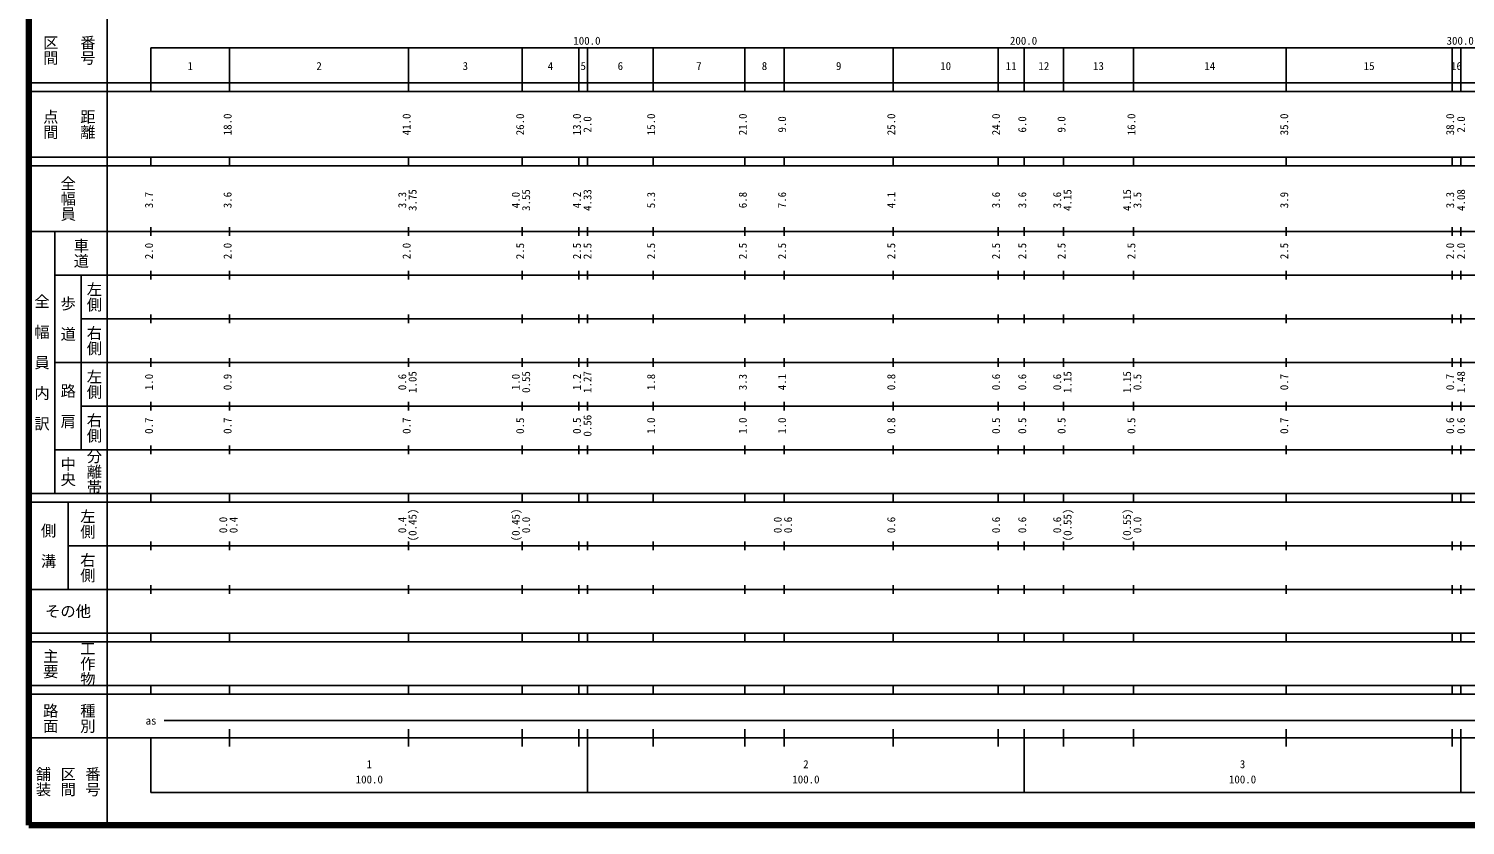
# Model space of a CAD drawing. Units: millimetres on the paper, enlarged 1000 times. Extents: x 40000 to 680000, y 20000 to 380000.
# Drawn here: x 40000 to 369009, y 20000 to 202409 of the extents above; entities that cross this region are included whole.
import ezdxf
from ezdxf.enums import TextEntityAlignment as Align

# ---------------------------------------------------------------- set-up
doc = ezdxf.new("R2010")
doc.units = ezdxf.units.MM
doc.header["$LTSCALE"] = 1000
doc.layers.add('M-TTL', color=2, linetype='Continuous', lineweight=140)
doc.layers.add('M-TTL-BAND', color=7, linetype='Continuous', lineweight=25)
doc.styles.add('@ＭＳ ゴシック', font='')
doc.styles.add('ＭＳ ゴシック', font='')
doc.styles.get('@ＭＳ ゴシック').set_extended_font_data('@MS Gothic')
doc.styles.get('ＭＳ ゴシック').set_extended_font_data('MS Gothic')

msp = doc.modelspace()

# ---------------------------------------------------------------- linework, layer by layer
at = {"layer": 'M-TTL'}
for p, q in [((40000, 380000), (40000, 20000)), ((40000, 20000), (680000, 20000))]:
    msp.add_line(p, q, dxfattribs=at)
at = {"layer": 'M-TTL-BAND'}
for p, q in [((58000, 370000), (58000, 20000)), ((68000, 198000), (579000, 198000)), ((68000, 198000), (68000, 188000)), ((86000, 188000), (86000, 198000)), ((127000, 188000), (127000, 198000)), ((153000, 188000), (153000, 198000)), ((166000, 188000), (166000, 198000)), ((168000, 188000), (168000, 198000)), ((183000, 188000), (183000, 198000)), ((204000, 188000), (204000, 198000)), ((213000, 188000), (213000, 198000)), ((238000, 188000), (238000, 198000)), ((262000, 188000), (262000, 198000)), ((268000, 188000), (268000, 198000)), ((277000, 188000), (277000, 198000)), ((293000, 188000), (293000, 198000)), ((328000, 188000), (328000, 198000)), ((366000, 188000), (366000, 198000)), ((368000, 188000), (368000, 198000)), ((40000, 190000), (579000, 190000)), ((40000, 188000), (579000, 188000)), ((40000, 173000), (579000, 173000)), ((68000, 171000), (68000, 173000)), ((86000, 171000), (86000, 173000)), ((127000, 171000), (127000, 173000)), ((153000, 171000), (153000, 173000)), ((166000, 171000), (166000, 173000)), ((168000, 171000), (168000, 173000)), ((183000, 171000), (183000, 173000)), ((204000, 171000), (204000, 173000)), ((213000, 171000), (213000, 173000)), ((238000, 171000), (238000, 173000)), ((262000, 171000), (262000, 173000)), ((268000, 171000), (268000, 173000)), ((277000, 171000), (277000, 173000)), ((293000, 171000), (293000, 173000)), ((328000, 171000), (328000, 173000)), ((366000, 171000), (366000, 173000)), ((368000, 171000), (368000, 173000)), ((40000, 171000), (579000, 171000)), ((40000, 156000), (579000, 156000)), ((46000, 96000), (46000, 156000)), ((68000, 155000), (68000, 157000)), ((86000, 155000), (86000, 157000)), ((127000, 155000), (127000, 157000)), ((153000, 155000), (153000, 157000)), ((166000, 155000), (166000, 157000)), ((168000, 155000), (168000, 157000)), ((183000, 155000), (183000, 157000)), ((204000, 155000), (204000, 157000)), ((213000, 155000), (213000, 157000)), ((238000, 155000), (238000, 157000)), ((262000, 155000), (262000, 157000)), ((268000, 155000), (268000, 157000)), ((277000, 155000), (277000, 157000)), ((293000, 155000), (293000, 157000)), ((328000, 155000), (328000, 157000)), ((366000, 155000), (366000, 157000)), ((368000, 155000), (368000, 157000)), ((46000, 146000), (579000, 146000)), ((52000, 146000), (52000, 106000)), ((68000, 145000), (68000, 147000)), ((86000, 145000), (86000, 147000)), ((127000, 145000), (127000, 147000)), ((153000, 145000), (153000, 147000)), ((166000, 145000), (166000, 147000)), ((168000, 145000), (168000, 147000)), ((183000, 145000), (183000, 147000)), ((204000, 145000), (204000, 147000)), ((213000, 145000), (213000, 147000)), ((238000, 145000), (238000, 147000)), ((262000, 145000), (262000, 147000)), ((268000, 145000), (268000, 147000)), ((277000, 145000), (277000, 147000)), ((293000, 145000), (293000, 147000)), ((328000, 145000), (328000, 147000)), ((366000, 145000), (366000, 147000)), ((368000, 145000), (368000, 147000)), ((52000, 136000), (579000, 136000)), ((68000, 135000), (68000, 137000)), ((86000, 135000), (86000, 137000)), ((127000, 135000), (127000, 137000)), ((153000, 135000), (153000, 137000)), ((166000, 135000), (166000, 137000)), ((168000, 135000), (168000, 137000)), ((183000, 135000), (183000, 137000)), ((204000, 135000), (204000, 137000)), ((213000, 135000), (213000, 137000)), ((238000, 135000), (238000, 137000)), ((262000, 135000), (262000, 137000)), ((268000, 135000), (268000, 137000)), ((277000, 135000), (277000, 137000)), ((293000, 135000), (293000, 137000)), ((328000, 135000), (328000, 137000)), ((366000, 135000), (366000, 137000)), ((368000, 135000), (368000, 137000)), ((46000, 126000), (579000, 126000)), ((68000, 125000), (68000, 127000)), ((86000, 125000), (86000, 127000)), ((127000, 125000), (127000, 127000)), ((153000, 125000), (153000, 127000)), ((166000, 125000), (166000, 127000)), ((168000, 125000), (168000, 127000)), ((183000, 125000), (183000, 127000)), ((204000, 125000), (204000, 127000)), ((213000, 125000), (213000, 127000)), ((238000, 125000), (238000, 127000)), ((262000, 125000), (262000, 127000)), ((268000, 125000), (268000, 127000)), ((277000, 125000), (277000, 127000)), ((293000, 125000), (293000, 127000)), ((328000, 125000), (328000, 127000)), ((366000, 125000), (366000, 127000)), ((368000, 125000), (368000, 127000)), ((52000, 116000), (579000, 116000)), ((68000, 115000), (68000, 117000)), ((86000, 115000), (86000, 117000)), ((127000, 115000), (127000, 117000)), ((153000, 115000), (153000, 117000)), ((166000, 115000), (166000, 117000)), ((168000, 115000), (168000, 117000)), ((183000, 115000), (183000, 117000)), ((204000, 115000), (204000, 117000)), ((213000, 115000), (213000, 117000)), ((238000, 115000), (238000, 117000)), ((262000, 115000), (262000, 117000)), ((268000, 115000), (268000, 117000)), ((277000, 115000), (277000, 117000)), ((293000, 115000), (293000, 117000)), ((328000, 115000), (328000, 117000)), ((366000, 115000), (366000, 117000)), ((368000, 115000), (368000, 117000)), ((46000, 106000), (579000, 106000)), ((68000, 105000), (68000, 107000)), ((86000, 105000), (86000, 107000)), ((127000, 105000), (127000, 107000)), ((153000, 105000), (153000, 107000)), ((166000, 105000), (166000, 107000)), ((168000, 105000), (168000, 107000)), ((183000, 105000), (183000, 107000)), ((204000, 105000), (204000, 107000)), ((213000, 105000), (213000, 107000)), ((238000, 105000), (238000, 107000)), ((262000, 105000), (262000, 107000)), ((268000, 105000), (268000, 107000)), ((277000, 105000), (277000, 107000)), ((293000, 105000), (293000, 107000)), ((328000, 105000), (328000, 107000)), ((366000, 105000), (366000, 107000)), ((368000, 105000), (368000, 107000)), ((40000, 96000), (579000, 96000)), ((68000, 94000), (68000, 96000)), ((86000, 94000), (86000, 96000)), ((127000, 94000), (127000, 96000)), ((153000, 94000), (153000, 96000)), ((166000, 94000), (166000, 96000)), ((168000, 94000), (168000, 96000)), ((183000, 94000), (183000, 96000)), ((204000, 94000), (204000, 96000)), ((213000, 94000), (213000, 96000)), ((238000, 94000), (238000, 96000)), ((262000, 94000), (262000, 96000)), ((268000, 94000), (268000, 96000)), ((277000, 94000), (277000, 96000)), ((293000, 94000), (293000, 96000)), ((328000, 94000), (328000, 96000)), ((366000, 94000), (366000, 96000)), ((368000, 94000), (368000, 96000)), ((40000, 94000), (579000, 94000)), ((49000, 94000), (49000, 74000)), ((49000, 84000), (579000, 84000)), ((68000, 83000), (68000, 85000)), ((86000, 83000), (86000, 85000)), ((127000, 83000), (127000, 85000)), ((153000, 83000), (153000, 85000)), ((166000, 83000), (166000, 85000)), ((168000, 83000), (168000, 85000)), ((183000, 83000), (183000, 85000)), ((204000, 83000), (204000, 85000)), ((213000, 83000), (213000, 85000)), ((238000, 83000), (238000, 85000)), ((262000, 83000), (262000, 85000)), ((268000, 83000), (268000, 85000)), ((277000, 83000), (277000, 85000)), ((293000, 83000), (293000, 85000)), ((328000, 83000), (328000, 85000)), ((366000, 83000), (366000, 85000)), ((368000, 83000), (368000, 85000)), ((40000, 74000), (579000, 74000)), ((68000, 73000), (68000, 75000)), ((86000, 73000), (86000, 75000)), ((127000, 73000), (127000, 75000)), ((153000, 73000), (153000, 75000)), ((166000, 73000), (166000, 75000)), ((168000, 73000), (168000, 75000)), ((183000, 73000), (183000, 75000)), ((204000, 73000), (204000, 75000)), ((213000, 73000), (213000, 75000)), ((238000, 73000), (238000, 75000)), ((262000, 73000), (262000, 75000)), ((268000, 73000), (268000, 75000)), ((277000, 73000), (277000, 75000)), ((293000, 73000), (293000, 75000)), ((328000, 73000), (328000, 75000)), ((366000, 73000), (366000, 75000)), ((368000, 73000), (368000, 75000)), ((40000, 64000), (579000, 64000)), ((68000, 62000), (68000, 64000)), ((86000, 62000), (86000, 64000)), ((127000, 62000), (127000, 64000)), ((153000, 62000), (153000, 64000)), ((166000, 62000), (166000, 64000)), ((168000, 62000), (168000, 64000)), ((183000, 62000), (183000, 64000)), ((204000, 62000), (204000, 64000)), ((213000, 62000), (213000, 64000)), ((238000, 62000), (238000, 64000)), ((262000, 62000), (262000, 64000)), ((268000, 62000), (268000, 64000)), ((277000, 62000), (277000, 64000)), ((293000, 62000), (293000, 64000)), ((328000, 62000), (328000, 64000)), ((366000, 62000), (366000, 64000)), ((368000, 62000), (368000, 64000)), ((40000, 62000), (579000, 62000)), ((40000, 52000), (579000, 52000)), ((40000, 50000), (579000, 50000)), ((68000, 50000), (68000, 52000)), ((86000, 50000), (86000, 52000)), ((127000, 50000), (127000, 52000)), ((153000, 50000), (153000, 52000)), ((166000, 50000), (166000, 52000)), ((168000, 50000), (168000, 52000)), ((183000, 50000), (183000, 52000)), ((204000, 50000), (204000, 52000)), ((213000, 50000), (213000, 52000)), ((238000, 50000), (238000, 52000)), ((262000, 50000), (262000, 52000)), ((268000, 50000), (268000, 52000)), ((277000, 50000), (277000, 52000)), ((293000, 50000), (293000, 52000)), ((328000, 50000), (328000, 52000)), ((366000, 50000), (366000, 52000)), ((368000, 50000), (368000, 52000)), ((71000, 44000), (514500, 44000)), ((40000, 40000), (579000, 40000)), ((68000, 40000), (68000, 27500)), ((86000, 38000), (86000, 42000)), ((127000, 38000), (127000, 42000)), ((153000, 38000), (153000, 42000)), ((166000, 38000), (166000, 42000)), ((168000, 27500), (168000, 42000)), ((183000, 38000), (183000, 42000)), ((204000, 38000), (204000, 42000)), ((213000, 38000), (213000, 42000)), ((238000, 38000), (238000, 42000)), ((262000, 38000), (262000, 42000)), ((268000, 27500), (268000, 42000)), ((277000, 38000), (277000, 42000)), ((293000, 38000), (293000, 42000)), ((328000, 38000), (328000, 42000)), ((366000, 38000), (366000, 42000)), ((368000, 27500), (368000, 42000)), ((68000, 27500), (579000, 27500))]:
    msp.add_line(p, q, dxfattribs=at)

# ---------------------------------------------------------------- texts
at = {"layer": 'M-TTL-BAND', "style": '@ＭＳ ゴシック'}
for s, p in [('番号', (53500, 197500)), ('区間', (45000, 197500)), ('点間', (45000, 180500)), ('距離', (53500, 180500)), ('全幅員', (49000, 163500)), ('車道', (52000, 151000)), ('全\u3000幅\u3000員\u3000内\u3000訳', (43000, 126000)), ('左側', (55000, 141000)), ('歩\u3000道', (49000, 136000)), ('右側', (55000, 131000)), ('左側', (55000, 121000)), ('路\u3000肩', (49000, 116000)), ('右側', (55000, 111000)), ('分離帯', (55000, 101000)), ('中央', (49000, 101000)), ('左側', (53500, 89000)), ('側\u3000溝', (44500, 84000)), ('右側', (53500, 79000)), ('主要', (45000, 57000)), ('工作物', (53500, 57000)), ('路面', (45000, 44500)), ('種別', (53500, 44500)), ('舗装', (43333, 30000)), ('区間', (49000, 30000)), ('番号', (54667, 30000))]:
    msp.add_text(s, height=2566, rotation=270, dxfattribs=at).set_placement(p, align=Align.MIDDLE_CENTER)
at = {"layer": 'M-TTL-BAND', "style": 'ＭＳ ゴシック'}
for s, p in [('100.0', (167844, 198195)), ('200.0', (267844, 198195)), ('300.0', (367844, 198195)), ('1', (77000, 192405)), ('2', (106500, 192405)), ('3', (140000, 192405)), ('4', (159500, 192405)), ('5', (167000, 192405)), ('6', (175500, 192405)), ('7', (193500, 192405)), ('8', (208500, 192405)), ('9', (225500, 192405)), ('10', (250000, 192405)), ('11', (265000, 192405)), ('12', (272500, 192405)), ('13', (285000, 192405)), ('14', (310500, 192405)), ('15', (347000, 192405)), ('16', (367000, 192405)), ('as', (68000, 42500)), ('1', (118000, 32523)), ('2', (218000, 32523)), ('3', (318000, 32523)), ('100.0', (118000, 29033)), ('100.0', (218000, 29033)), ('100.0', (318000, 29033))]:
    msp.add_text(s, height=1833, dxfattribs=at).set_placement(p, align=Align.BOTTOM_CENTER)
for s, p in [('18.0', (87000, 180500)), ('41.0', (128000, 180500)), ('26.0', (154000, 180500)), ('13.0', (167000, 180500)), ('2.0', (169425, 180500)), ('15.0', (184000, 180500)), ('21.0', (205000, 180500)), ('9.0', (214000, 180500)), ('25.0', (239000, 180500)), ('24.0', (263000, 180500)), ('6.0', (269000, 180500)), ('9.0', (278000, 180500)), ('16.0', (294000, 180500)), ('35.0', (329000, 180500)), ('38.0', (367000, 180500)), ('2.0', (369506, 180500)), ('3.7', (69000, 163174)), ('3.6', (87000, 163174)), ('3.3', (127000, 163174)), ('3.75', (129370, 163174)), ('4.0', (153000, 163174)), ('3.55', (155370, 163174)), ('4.2', (167000, 163174)), ('4.33', (169425, 163174)), ('5.3', (184000, 163174)), ('6.8', (205000, 163174)), ('7.6', (214000, 163174)), ('4.1', (239000, 163174)), ('3.6', (263000, 163174)), ('3.6', (269000, 163174)), ('3.6', (277000, 163174)), ('4.15', (279370, 163174)), ('4.15', (293000, 163174)), ('3.5', (295370, 163174)), ('3.9', (329000, 163174)), ('3.3', (367000, 163174)), ('4.08', (369506, 163174)), ('2.0', (69000, 151500)), ('2.0', (87000, 151500)), ('2.0', (128000, 151500)), ('2.5', (154000, 151500)), ('2.5', (167000, 151500)), ('2.5', (169425, 151500)), ('2.5', (184000, 151500)), ('2.5', (205000, 151500)), ('2.5', (214000, 151500)), ('2.5', (239000, 151500)), ('2.5', (263000, 151500)), ('2.5', (269000, 151500)), ('2.5', (278000, 151500)), ('2.5', (294000, 151500)), ('2.5', (329000, 151500)), ('2.0', (367000, 151500)), ('2.0', (369506, 151500)), ('1.0', (69000, 121500)), ('0.9', (87000, 121500)), ('0.6', (127000, 121500)), ('1.05', (129370, 121500)), ('1.0', (153000, 121500)), ('0.55', (155370, 121500)), ('1.2', (167000, 121500)), ('1.27', (169425, 121500)), ('1.8', (184000, 121500)), ('3.3', (205000, 121500)), ('4.1', (214000, 121500)), ('0.8', (239000, 121500)), ('0.6', (263000, 121500)), ('0.6', (269000, 121500)), ('0.6', (277000, 121500)), ('1.15', (279370, 121500)), ('1.15', (293000, 121500)), ('0.5', (295370, 121500)), ('0.7', (329000, 121500)), ('0.7', (367000, 121500)), ('1.48', (369506, 121500)), ('0.7', (69000, 111500)), ('0.7', (87000, 111500)), ('0.7', (128000, 111500)), ('0.5', (154000, 111500)), ('0.5', (167000, 111500)), ('0.56', (169425, 111500)), ('1.0', (184000, 111500)), ('1.0', (205000, 111500)), ('1.0', (214000, 111500)), ('0.8', (239000, 111500)), ('0.5', (263000, 111500)), ('0.5', (269000, 111500)), ('0.5', (278000, 111500)), ('0.5', (294000, 111500)), ('0.7', (329000, 111500)), ('0.6', (367000, 111500)), ('0.6', (369506, 111500)), ('(0.45)', (129370, 88764)), ('(0.45)', (153000, 88764)), ('(0.55)', (279370, 88764)), ('(0.55)', (293000, 88764)), ('0.0', (86000, 88764)), ('0.4', (88370, 88764)), ('0.4', (127000, 88764)), ('0.0', (155370, 88764)), ('0.0', (213000, 88764)), ('0.6', (215370, 88764)), ('0.6', (239000, 88764)), ('0.6', (263000, 88764)), ('0.6', (269000, 88764)), ('0.6', (277000, 88764)), ('0.0', (295370, 88764))]:
    msp.add_text(s, height=1833, rotation=90, dxfattribs=at).set_placement(p, align=Align.BOTTOM_CENTER)
msp.add_text('その他', height=2566, dxfattribs=at).set_placement((49000, 69000), align=Align.MIDDLE_CENTER)

doc.saveas('drawing.dxf')
